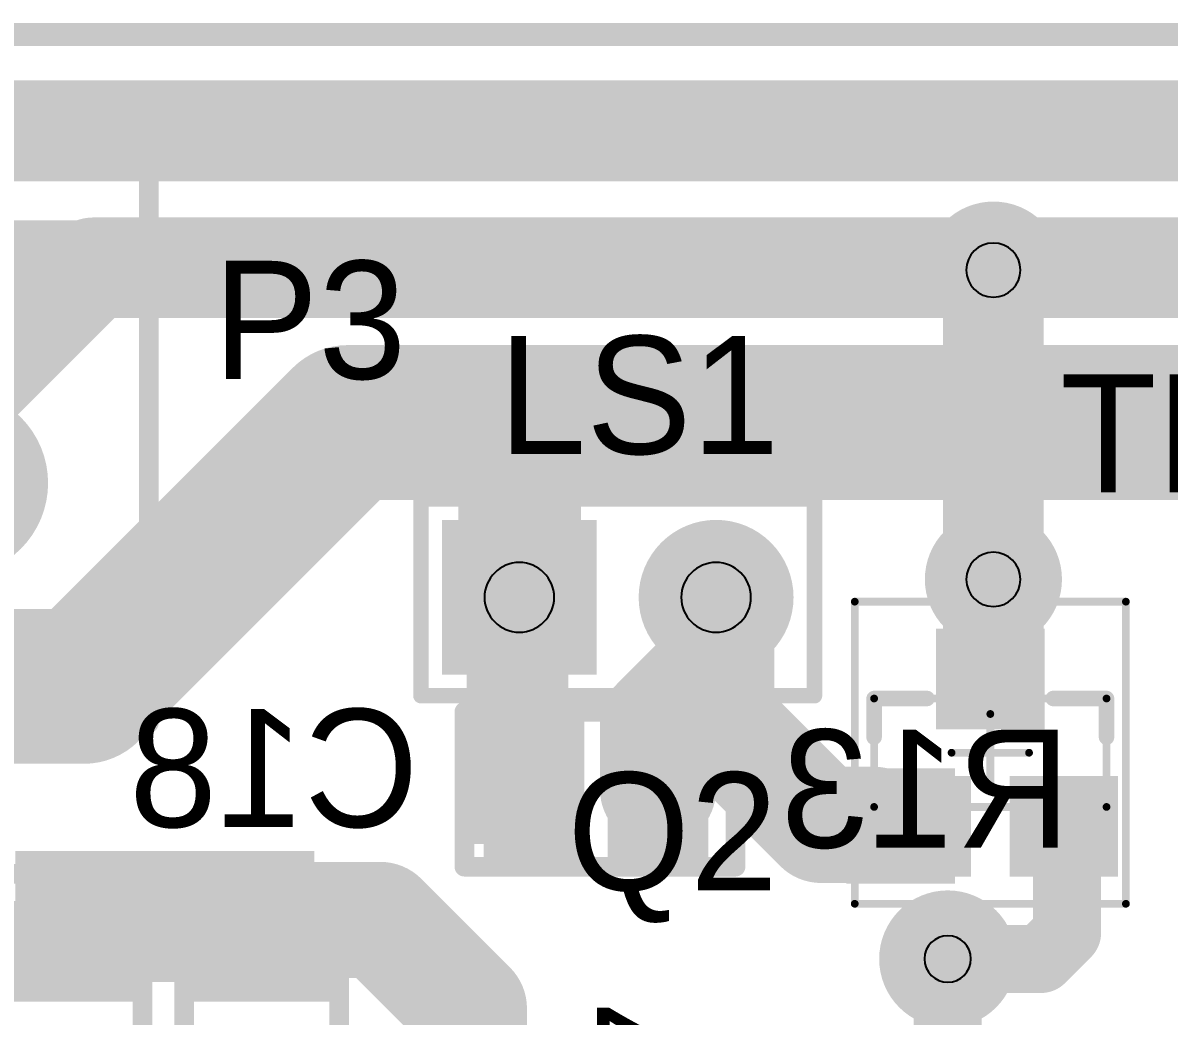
# Model space of a CAD drawing. Extents: x 0.11 to 5.41, y 1.37 to 6.94.
# Drawn here: x 2.863 to 3.446, y 6.436 to 6.941 of the extents above; entities that cross this region are included whole.
import ezdxf

# ---------------------------------------------------------------- set-up
doc = ezdxf.new("R2010")
doc.units = 0
doc.layers.get('0').update_dxf_attribs({"linetype": 'CONTINUOUS'})
for name, color, linetype in [('BOTTOMLAYER', 5, 'CONTINUOUS'), ('BOTTOMOVERLAY', 54, 'CONTINUOUS'), ('BOTTOMPASTE', 16, 'CONTINUOUS'), ('BOTTOMSOLDER', 6, 'CONTINUOUS'), ('DRILLDRAWING', 1, 'CONTINUOUS'), ('KEEPOUTLAYER', 6, 'CONTINUOUS'), ('MECHANICAL1', 6, 'CONTINUOUS'), ('MECHANICAL13', 56, 'CONTINUOUS'), ('MECHANICAL15', 56, 'CONTINUOUS'), ('MULTILAYER', 9, 'CONTINUOUS'), ('TOPLAYER', 1, 'CONTINUOUS'), ('TOPOVERLAY', 2, 'CONTINUOUS'), ('TOPPASTE', 8, 'CONTINUOUS'), ('TOPSOLDER', 216, 'CONTINUOUS')]:
    doc.layers.add(name, color=color, linetype=linetype)

# ---------------------------------------------------------------- blocks, each defined once
blk = doc.blocks.new('SOT23_3N_6')
at = {"layer": 'MECHANICAL13', "const_width": 0.00394}
for points in [[(-0.02756, 0.05906), (-0.02756, -0.05906)], [(-0.02756, 0.05906), (0.02756, 0.05906)], [(0.02756, 0.05906), (0.02756, -0.05906)], [(-0.02756, -0.05906), (0.02756, -0.05906)]]:
    blk.add_lwpolyline(points, dxfattribs=at)
at = {"layer": 'MECHANICAL13', "const_width": 0.00197}
for points in [[(-0.02854, 0.05906, 1), (-0.02657, 0.05906, 1)], [(-0.02854, 0.05906, 1), (-0.02657, 0.05906, 1)], [(0.02657, 0.05906, 1), (0.02854, 0.05906, 1)], [(0.02657, 0.05906, 1), (0.02854, 0.05906, 1)], [(-0.02854, -0.05906, 1), (-0.02657, -0.05906, 1)], [(-0.02854, -0.05906, 1), (-0.02657, -0.05906, 1)], [(0.02657, -0.05906, 1), (0.02854, -0.05906, 1)], [(0.02657, -0.05906, 1), (0.02854, -0.05906, 1)]]:
    blk.add_lwpolyline(points, format="xyb", close=True, dxfattribs=at)
at = {"layer": 'MECHANICAL15', "const_width": 0.00394}
for points in [[(-0.07677, 0.0689), (-0.07677, -0.0689)], [(-0.07677, 0.0689), (0.07677, 0.0689)], [(0.07677, 0.0689), (0.07677, -0.0689)], [(0, 0.01969), (0, -0.01969)], [(-0.01969, 0), (0.01969, 0)], [(-0.07677, -0.0689), (0.07677, -0.0689)]]:
    blk.add_lwpolyline(points, dxfattribs=at)
at = {"layer": 'MECHANICAL15', "const_width": 0.00197}
for points in [[(-0.07776, 0.0689, 1), (-0.07579, 0.0689, 1)], [(-0.07776, 0.0689, 1), (-0.07579, 0.0689, 1)], [(0.07579, 0.0689, 1), (0.07776, 0.0689, 1)], [(0.07579, 0.0689, 1), (0.07776, 0.0689, 1)], [(-0.00098, 0.01969, 1), (0.00098, 0.01969, 1)], [(-0.02067, 0, 1), (-0.0187, 0, 1)], [(0.0187, 0, 1), (0.02067, 0, 1)], [(-0.00098, -0.01969, 1), (0.00098, -0.01969, 1)], [(-0.07776, -0.0689, 1), (-0.07579, -0.0689, 1)], [(-0.07776, -0.0689, 1), (-0.07579, -0.0689, 1)], [(0.07579, -0.0689, 1), (0.07776, -0.0689, 1)], [(0.07579, -0.0689, 1), (0.07776, -0.0689, 1)]]:
    blk.add_lwpolyline(points, format="xyb", close=True, dxfattribs=at)
at = {"layer": 'TOPLAYER'}
for points, const_width in [([(-0.04528, 0.01969), (-0.04528, 0.05512)], 0.01575), ([(-0.02953, 0.01969), (-0.02953, 0.05512)], 0.01575), ([(-0.05315, 0.04626), (-0.02165, 0.04626)], 0.01772), ([(-0.05315, 0.02854), (-0.02165, 0.02854)], 0.01772), ([(0.02953, -0.01772), (0.02953, 0.01772)], 0.01575), ([(0.04528, -0.01772), (0.04528, 0.01772)], 0.01575), ([(0.02165, 0.00886), (0.05315, 0.00886)], 0.01772), ([(0.02165, -0.00886), (0.05315, -0.00886)], 0.01772), ([(-0.04528, -0.05512), (-0.04528, -0.01969)], 0.01575), ([(-0.02953, -0.05512), (-0.02953, -0.01969)], 0.01575), ([(-0.05315, -0.02854), (-0.02165, -0.02854)], 0.01772), ([(-0.05315, -0.04626), (-0.02165, -0.04626)], 0.01772)]:
    blk.add_lwpolyline(points, dxfattribs=dict(at, const_width=const_width))
at = {"layer": 'TOPLAYER', "const_width": 0.01575}
for points in [[(-0.04528, 0.0374, 1), (-0.02953, 0.0374, 1)], [(0.02953, 0, 1), (0.04528, 0, 1)], [(-0.04528, -0.0374, 1), (-0.02953, -0.0374, 1)]]:
    blk.add_lwpolyline(points, format="xyb", close=True, dxfattribs=at)
at = {"layer": 'TOPOVERLAY'}
for points, const_width in [([(-0.0348, 0.07815, 1), (-0.04465, 0.07815, 1)], 0.00984), ([(-0.04711, 0.07815, 1), (-0.04219, 0.07815, 1)], 0.00492), ([(-0.03726, 0.07815, 1), (-0.03234, 0.07815, 1)], 0.00492), ([(0.00591, 0.05906, 1), (0.00984, 0.05906, 1)], 0.00394), ([(0.02559, 0.05906, 1), (0.02953, 0.05906, 1)], 0.00394), ([(0.02559, 0.05906, 1), (0.02953, 0.05906, 1)], 0.00394), ([(0.02559, 0.03217, 1), (0.02953, 0.03217, 1)], 0.00394), ([(0.02559, -0.03197, 1), (0.02953, -0.03197, 1)], 0.00394), ([(0.00591, -0.05906, 1), (0.00984, -0.05906, 1)], 0.00394), ([(0.02559, -0.05906, 1), (0.02953, -0.05906, 1)], 0.00394), ([(0.02559, -0.05906, 1), (0.02953, -0.05906, 1)], 0.00394)]:
    blk.add_lwpolyline(points, format="xyb", close=True, dxfattribs=dict(at, const_width=const_width))
at = {"layer": 'TOPOVERLAY', "const_width": 0.00787}
for points in [[(0.00787, 0.05906), (0.02756, 0.05906)], [(0.02756, 0.05906), (0.02756, 0.03217)], [(0.02756, -0.03197), (0.02756, -0.05906)], [(0.00787, -0.05906), (0.02756, -0.05906)]]:
    blk.add_lwpolyline(points, dxfattribs=at)
at = {"layer": 'TOPPASTE'}
for points, const_width in [([(-0.04528, 0.01969), (-0.04528, 0.05512)], 0.01575), ([(-0.02953, 0.01969), (-0.02953, 0.05512)], 0.01575), ([(-0.05315, 0.04626), (-0.02165, 0.04626)], 0.01772), ([(-0.05315, 0.02854), (-0.02165, 0.02854)], 0.01772), ([(0.02953, -0.01772), (0.02953, 0.01772)], 0.01575), ([(0.04528, -0.01772), (0.04528, 0.01772)], 0.01575), ([(0.02165, 0.00886), (0.05315, 0.00886)], 0.01772), ([(0.02165, -0.00886), (0.05315, -0.00886)], 0.01772), ([(-0.04528, -0.05512), (-0.04528, -0.01969)], 0.01575), ([(-0.02953, -0.05512), (-0.02953, -0.01969)], 0.01575), ([(-0.05315, -0.02854), (-0.02165, -0.02854)], 0.01772), ([(-0.05315, -0.04626), (-0.02165, -0.04626)], 0.01772)]:
    blk.add_lwpolyline(points, dxfattribs=dict(at, const_width=const_width))
at = {"layer": 'TOPPASTE', "const_width": 0.01575}
for points in [[(-0.04528, 0.0374, 1), (-0.02953, 0.0374, 1)], [(0.02953, 0, 1), (0.04528, 0, 1)], [(-0.04528, -0.0374, 1), (-0.02953, -0.0374, 1)]]:
    blk.add_lwpolyline(points, format="xyb", close=True, dxfattribs=at)
at = {"layer": 'TOPSOLDER'}
for points, const_width in [([(-0.0502, 0.00984), (-0.0502, 0.06496)], 0.02559), ([(-0.02461, 0.00984), (-0.02461, 0.06496)], 0.02559), ([(-0.06299, 0.05118), (-0.01181, 0.05118)], 0.02756), ([(-0.06299, 0.02362), (-0.01181, 0.02362)], 0.02756), ([(0.02461, -0.02756), (0.02461, 0.02756)], 0.02559), ([(0.0502, -0.02756), (0.0502, 0.02756)], 0.02559), ([(0.01181, 0.01378), (0.06299, 0.01378)], 0.02756), ([(-0.0502, -0.06496), (-0.0502, -0.00984)], 0.02559), ([(-0.02461, -0.06496), (-0.02461, -0.00984)], 0.02559), ([(0.01181, -0.01378), (0.06299, -0.01378)], 0.02756), ([(-0.06299, -0.02362), (-0.01181, -0.02362)], 0.02756), ([(-0.06299, -0.05118), (-0.01181, -0.05118)], 0.02756)]:
    blk.add_lwpolyline(points, dxfattribs=dict(at, const_width=const_width))
at = {"layer": 'TOPSOLDER', "const_width": 0.02559}
for points in [[(-0.0502, 0.0374, 1), (-0.02461, 0.0374, 1)], [(0.02461, 0, 1), (0.0502, 0, 1)], [(-0.0502, -0.0374, 1), (-0.02461, -0.0374, 1)]]:
    blk.add_lwpolyline(points, format="xyb", close=True, dxfattribs=at)
blk = doc.blocks.new('TB_2_12')
at = {"layer": 'BOTTOMLAYER', "const_width": 0.00984}
for points in [[(0.08957, 0.15945), (0.08957, 0.08465)], [(0.15453, 0.15945), (0.15453, 0.08465)], [(0.08465, 0.15453), (0.15945, 0.15453)], [(0.08465, 0.08957), (0.15945, 0.08957)]]:
    blk.add_lwpolyline(points, dxfattribs=at)
for points in [[(0.08957, 0.12205, 1), (0.15453, 0.12205, 1)], [(0.28642, 0.12205, 1), (0.35138, 0.12205, 1)]]:
    blk.add_lwpolyline(points, format="xyb", close=True, dxfattribs=at)
at = {"layer": 'BOTTOMSOLDER', "const_width": 0.01969}
for points in [[(0.08465, 0.16929), (0.08465, 0.0748)], [(0.15945, 0.16929), (0.15945, 0.0748)], [(0.0748, 0.15945), (0.16929, 0.15945)], [(0.0748, 0.08465), (0.16929, 0.08465)]]:
    blk.add_lwpolyline(points, dxfattribs=at)
for points in [[(0.08465, 0.12205, 1), (0.15945, 0.12205, 1)], [(0.2815, 0.12205, 1), (0.3563, 0.12205, 1)]]:
    blk.add_lwpolyline(points, format="xyb", close=True, dxfattribs=at)
at = {"layer": 'DRILLDRAWING'}
for points in [[(0.09449, 0.12205, 1), (0.14961, 0.12205, 1)], [(0.29134, 0.12205, 1), (0.34646, 0.12205, 1)]]:
    blk.add_lwpolyline(points, format="xyb", close=True, dxfattribs=at)
at = {"layer": 'MECHANICAL1', "const_width": 0.01}
for points in [[(0, 0), (0, 0.29921)], [(0, 0.29921), (0.41732, 0.29921)], [(0.01181, 0), (0.01181, 0.29921)], [(0.41732, 0), (0.41732, 0.29921)], [(0, 0), (0.41732, 0)]]:
    blk.add_lwpolyline(points, dxfattribs=at)
at = {"layer": 'MECHANICAL1'}
for points, const_width in [([(-0.0025, 0.29921, 1), (0.0025, 0.29921, 1)], 0.005), ([(-0.0025, 0.29921, 1), (0.0025, 0.29921, 1)], 0.005), ([(0.00931, 0.29921, 1), (0.01431, 0.29921, 1)], 0.005), ([(0.41482, 0.29921, 1), (0.41982, 0.29921, 1)], 0.005), ([(0.41482, 0.29921, 1), (0.41982, 0.29921, 1)], 0.005), ([(0.03543, 0.27953, 1), (0.02756, 0.27953, 1)], 0.01), ([(0.02506, 0.27953, 1), (0.03006, 0.27953, 1)], 0.005), ([(0.03293, 0.27953, 1), (0.03793, 0.27953, 1)], 0.005), ([(-0.0025, 0, 1), (0.0025, 0, 1)], 0.005), ([(-0.0025, 0, 1), (0.0025, 0, 1)], 0.005), ([(0.00931, 0, 1), (0.01431, 0, 1)], 0.005), ([(0.41482, 0, 1), (0.41982, 0, 1)], 0.005), ([(0.41482, 0, 1), (0.41982, 0, 1)], 0.005)]:
    blk.add_lwpolyline(points, format="xyb", close=True, dxfattribs=dict(at, const_width=const_width))
at = {"layer": 'MULTILAYER', "const_width": 0.00984}
for points in [[(0.08957, 0.15945), (0.08957, 0.08465)], [(0.15453, 0.15945), (0.15453, 0.08465)], [(0.08465, 0.15453), (0.15945, 0.15453)], [(0.08465, 0.08957), (0.15945, 0.08957)]]:
    blk.add_lwpolyline(points, dxfattribs=at)
for points in [[(0.08957, 0.12205, 1), (0.15453, 0.12205, 1)], [(0.28642, 0.12205, 1), (0.35138, 0.12205, 1)]]:
    blk.add_lwpolyline(points, format="xyb", close=True, dxfattribs=at)
at = {"layer": 'TOPLAYER', "const_width": 0.00984}
for points in [[(0.08957, 0.15945), (0.08957, 0.08465)], [(0.15453, 0.15945), (0.15453, 0.08465)], [(0.08465, 0.15453), (0.15945, 0.15453)], [(0.08465, 0.08957), (0.15945, 0.08957)]]:
    blk.add_lwpolyline(points, dxfattribs=at)
for points in [[(0.08957, 0.12205, 1), (0.15453, 0.12205, 1)], [(0.28642, 0.12205, 1), (0.35138, 0.12205, 1)]]:
    blk.add_lwpolyline(points, format="xyb", close=True, dxfattribs=at)
at = {"layer": 'TOPOVERLAY', "const_width": 0.01}
for points in [[(0, 0.29921), (0.41732, 0.29921)], [(0, 0), (0, 0.29921)], [(0.00787, 0), (0.00787, 0.29921)], [(0.01575, 0.29528), (0.01969, 0.29921)], [(0.41732, 0), (0.41732, 0.29921)], [(0.01575, 0), (0.01575, 0.29528)], [(0, 0), (0.41732, 0)], [(0.00787, 0), (0.01575, 0)]]:
    blk.add_lwpolyline(points, dxfattribs=at)
at = {"layer": 'TOPOVERLAY'}
for points, const_width in [([(-0.0025, 0.29921, 1), (0.0025, 0.29921, 1)], 0.005), ([(-0.0025, 0.29921, 1), (0.0025, 0.29921, 1)], 0.005), ([(0.00537, 0.29921, 1), (0.01037, 0.29921, 1)], 0.005), ([(0.01718, 0.29921, 1), (0.02218, 0.29921, 1)], 0.005), ([(0.41482, 0.29921, 1), (0.41982, 0.29921, 1)], 0.005), ([(0.41482, 0.29921, 1), (0.41982, 0.29921, 1)], 0.005), ([(0.01325, 0.29528, 1), (0.01825, 0.29528, 1)], 0.005), ([(0.01325, 0.29528, 1), (0.01825, 0.29528, 1)], 0.005), ([(0.10236, 0.23228, 1), (0.06299, 0.23228, 1)], 0.03937), ([(0.05315, 0.23228, 1), (0.07283, 0.23228, 1)], 0.01969), ([(0.09252, 0.23228, 1), (0.1122, 0.23228, 1)], 0.01969), ([(-0.0025, 0, 1), (0.0025, 0, 1)], 0.005), ([(-0.0025, 0, 1), (0.0025, 0, 1)], 0.005), ([(0.00537, 0, 1), (0.01037, 0, 1)], 0.005), ([(0.00537, 0, 1), (0.01037, 0, 1)], 0.005), ([(0.01325, 0, 1), (0.01825, 0, 1)], 0.005), ([(0.01325, 0, 1), (0.01825, 0, 1)], 0.005), ([(0.41482, 0, 1), (0.41982, 0, 1)], 0.005), ([(0.41482, 0, 1), (0.41982, 0, 1)], 0.005)]:
    blk.add_lwpolyline(points, format="xyb", close=True, dxfattribs=dict(at, const_width=const_width))
at = {"layer": 'TOPSOLDER', "const_width": 0.01969}
for points in [[(0.08465, 0.16929), (0.08465, 0.0748)], [(0.15945, 0.16929), (0.15945, 0.0748)], [(0.0748, 0.15945), (0.16929, 0.15945)], [(0.0748, 0.08465), (0.16929, 0.08465)]]:
    blk.add_lwpolyline(points, dxfattribs=at)
for points in [[(0.08465, 0.12205, 1), (0.15945, 0.12205, 1)], [(0.2815, 0.12205, 1), (0.3563, 0.12205, 1)]]:
    blk.add_lwpolyline(points, format="xyb", close=True, dxfattribs=at)
blk = doc.blocks.new('0805__2012__P_______B_53')
at = {"layer": 'BOTTOMLAYER'}
for points, const_width in [([(-0.00787, 0.02559), (-0.00787, -0.02559)], 0.01575), ([(0.00787, 0.02559), (0.00787, -0.02559)], 0.01575), ([(0.05512, 0.02559), (0.05512, -0.02559)], 0.01575), ([(0.07087, 0.02559), (0.07087, -0.02559)], 0.01575), ([(-0.01575, 0.0128), (0.01575, 0.0128)], 0.02559), ([(0.04724, 0.0128), (0.07874, 0.0128)], 0.02559), ([(-0.01575, -0.0128), (0.01575, -0.0128)], 0.02559), ([(0.04724, -0.0128), (0.07874, -0.0128)], 0.02559)]:
    blk.add_lwpolyline(points, dxfattribs=dict(at, const_width=const_width))
at = {"layer": 'BOTTOMLAYER', "const_width": 0.01575}
for points in [[(-0.00787, 0, 1), (0.00787, 0, 1)], [(0.05512, 0, 1), (0.07087, 0, 1)]]:
    blk.add_lwpolyline(points, format="xyb", close=True, dxfattribs=at)
at = {"layer": 'BOTTOMOVERLAY', "const_width": 0.01}
for points in [[(0.09843, 0.03937), (-0.03937, 0.03937)], [(-0.03937, 0.03937), (-0.03937, -0.03937)], [(0.09843, 0.03937), (0.09843, -0.03937)], [(0.09843, -0.03937), (-0.03937, -0.03937)], [(-0.0315, -0.03937), (-0.03937, -0.03937)]]:
    blk.add_lwpolyline(points, dxfattribs=at)
at = {"layer": 'BOTTOMOVERLAY', "const_width": 0.005}
for points in [[(-0.04187, 0.03937, 1), (-0.03687, 0.03937, 1)], [(-0.04187, 0.03937, 1), (-0.03687, 0.03937, 1)], [(0.09593, 0.03937, 1), (0.10093, 0.03937, 1)], [(0.09593, 0.03937, 1), (0.10093, 0.03937, 1)], [(-0.04187, -0.03937, 1), (-0.03687, -0.03937, 1)], [(-0.04187, -0.03937, 1), (-0.03687, -0.03937, 1)], [(-0.04187, -0.03937, 1), (-0.03687, -0.03937, 1)], [(-0.034, -0.03937, 1), (-0.029, -0.03937, 1)], [(0.09593, -0.03937, 1), (0.10093, -0.03937, 1)], [(0.09593, -0.03937, 1), (0.10093, -0.03937, 1)]]:
    blk.add_lwpolyline(points, format="xyb", close=True, dxfattribs=at)
at = {"layer": 'BOTTOMPASTE'}
for points, const_width in [([(-0.00787, 0.02559), (-0.00787, -0.02559)], 0.01575), ([(0.00787, 0.02559), (0.00787, -0.02559)], 0.01575), ([(0.05512, 0.02559), (0.05512, -0.02559)], 0.01575), ([(0.07087, 0.02559), (0.07087, -0.02559)], 0.01575), ([(-0.01575, 0.0128), (0.01575, 0.0128)], 0.02559), ([(0.04724, 0.0128), (0.07874, 0.0128)], 0.02559), ([(-0.01575, -0.0128), (0.01575, -0.0128)], 0.02559), ([(0.04724, -0.0128), (0.07874, -0.0128)], 0.02559)]:
    blk.add_lwpolyline(points, dxfattribs=dict(at, const_width=const_width))
at = {"layer": 'BOTTOMPASTE', "const_width": 0.01575}
for points in [[(-0.00787, 0, 1), (0.00787, 0, 1)], [(0.05512, 0, 1), (0.07087, 0, 1)]]:
    blk.add_lwpolyline(points, format="xyb", close=True, dxfattribs=at)
at = {"layer": 'BOTTOMSOLDER'}
for points, const_width in [([(-0.0128, 0.03543), (-0.0128, -0.03543)], 0.02559), ([(0.0128, 0.03543), (0.0128, -0.03543)], 0.02559), ([(0.0502, 0.03543), (0.0502, -0.03543)], 0.02559), ([(0.07579, 0.03543), (0.07579, -0.03543)], 0.02559), ([(-0.02559, 0.01772), (0.02559, 0.01772)], 0.03543), ([(0.0374, 0.01772), (0.08858, 0.01772)], 0.03543), ([(-0.02559, -0.01772), (0.02559, -0.01772)], 0.03543), ([(0.0374, -0.01772), (0.08858, -0.01772)], 0.03543)]:
    blk.add_lwpolyline(points, dxfattribs=dict(at, const_width=const_width))
at = {"layer": 'BOTTOMSOLDER', "const_width": 0.02559}
for points in [[(-0.0128, 0, 1), (0.0128, 0, 1)], [(0.0502, 0, 1), (0.07579, 0, 1)]]:
    blk.add_lwpolyline(points, format="xyb", close=True, dxfattribs=at)
blk = doc.blocks.new('HDR1X2_68')
at = {"layer": 'BOTTOMLAYER', "const_width": 0.01181}
for points in [[(-0.02362, 0.02953), (-0.02362, -0.02953)], [(0.02362, 0.02953), (0.02362, -0.02953)], [(-0.02953, 0.02362), (0.02953, 0.02362)], [(-0.02953, -0.02362), (0.02953, -0.02362)]]:
    blk.add_lwpolyline(points, dxfattribs=at)
for points in [[(-0.02362, 0, 1), (0.02362, 0, 1)], [(0.07638, 0, 1), (0.12362, 0, 1)]]:
    blk.add_lwpolyline(points, format="xyb", close=True, dxfattribs=at)
at = {"layer": 'BOTTOMSOLDER', "const_width": 0.02165}
for points in [[(-0.02854, 0.03937), (-0.02854, -0.03937)], [(0.02854, 0.03937), (0.02854, -0.03937)], [(-0.03937, 0.02854), (0.03937, 0.02854)], [(-0.03937, -0.02854), (0.03937, -0.02854)]]:
    blk.add_lwpolyline(points, dxfattribs=at)
for points in [[(-0.02854, 0, 1), (0.02854, 0, 1)], [(0.07146, 0, 1), (0.12854, 0, 1)]]:
    blk.add_lwpolyline(points, format="xyb", close=True, dxfattribs=at)
at = {"layer": 'DRILLDRAWING'}
for points in [[(-0.01772, 0, 1), (0.01772, 0, 1)], [(0.08228, 0, 1), (0.11772, 0, 1)]]:
    blk.add_lwpolyline(points, format="xyb", close=True, dxfattribs=at)
at = {"layer": 'MULTILAYER', "const_width": 0.01181}
for points in [[(-0.02362, 0.02953), (-0.02362, -0.02953)], [(0.02362, 0.02953), (0.02362, -0.02953)], [(-0.02953, 0.02362), (0.02953, 0.02362)], [(-0.02953, -0.02362), (0.02953, -0.02362)]]:
    blk.add_lwpolyline(points, dxfattribs=at)
for points in [[(-0.02362, 0, 1), (0.02362, 0, 1)], [(0.07638, 0, 1), (0.12362, 0, 1)]]:
    blk.add_lwpolyline(points, format="xyb", close=True, dxfattribs=at)
at = {"layer": 'TOPLAYER', "const_width": 0.01181}
for points in [[(-0.02362, 0.02953), (-0.02362, -0.02953)], [(0.02362, 0.02953), (0.02362, -0.02953)], [(-0.02953, 0.02362), (0.02953, 0.02362)], [(-0.02953, -0.02362), (0.02953, -0.02362)]]:
    blk.add_lwpolyline(points, dxfattribs=at)
for points in [[(-0.02362, 0, 1), (0.02362, 0, 1)], [(0.07638, 0, 1), (0.12362, 0, 1)]]:
    blk.add_lwpolyline(points, format="xyb", close=True, dxfattribs=at)
at = {"layer": 'TOPOVERLAY', "const_width": 0.00787}
for points in [[(-0.05, -0.05), (-0.05, 0.05)], [(-0.05, 0.05), (0.15, 0.05)], [(0.15, -0.05), (0.15, 0.05)], [(-0.05, -0.05), (0.15, -0.05)]]:
    blk.add_lwpolyline(points, dxfattribs=at)
at = {"layer": 'TOPOVERLAY', "const_width": 0.00394}
for points in [[(-0.05197, 0.05, 1), (-0.04803, 0.05, 1)], [(-0.05197, 0.05, 1), (-0.04803, 0.05, 1)], [(0.14803, 0.05, 1), (0.15197, 0.05, 1)], [(0.14803, 0.05, 1), (0.15197, 0.05, 1)], [(-0.05197, -0.05, 1), (-0.04803, -0.05, 1)], [(-0.05197, -0.05, 1), (-0.04803, -0.05, 1)], [(0.14803, -0.05, 1), (0.15197, -0.05, 1)], [(0.14803, -0.05, 1), (0.15197, -0.05, 1)]]:
    blk.add_lwpolyline(points, format="xyb", close=True, dxfattribs=at)
at = {"layer": 'TOPSOLDER', "const_width": 0.02165}
for points in [[(-0.02854, 0.03937), (-0.02854, -0.03937)], [(0.02854, 0.03937), (0.02854, -0.03937)], [(-0.03937, 0.02854), (0.03937, 0.02854)], [(-0.03937, -0.02854), (0.03937, -0.02854)]]:
    blk.add_lwpolyline(points, dxfattribs=at)
for points in [[(-0.02854, 0, 1), (0.02854, 0, 1)], [(0.07146, 0, 1), (0.12854, 0, 1)]]:
    blk.add_lwpolyline(points, format="xyb", close=True, dxfattribs=at)
blk = doc.blocks.new('0805__2012__P_______B_83')
at = {"layer": 'BOTTOMLAYER'}
for points, const_width in [([(-0.00787, 0.02559), (-0.00787, -0.02559)], 0.01575), ([(0.00787, 0.02559), (0.00787, -0.02559)], 0.01575), ([(0.05512, 0.02559), (0.05512, -0.02559)], 0.01575), ([(0.07087, 0.02559), (0.07087, -0.02559)], 0.01575), ([(-0.01575, 0.0128), (0.01575, 0.0128)], 0.02559), ([(0.04724, 0.0128), (0.07874, 0.0128)], 0.02559), ([(-0.01575, -0.0128), (0.01575, -0.0128)], 0.02559), ([(0.04724, -0.0128), (0.07874, -0.0128)], 0.02559)]:
    blk.add_lwpolyline(points, dxfattribs=dict(at, const_width=const_width))
at = {"layer": 'BOTTOMLAYER', "const_width": 0.01575}
for points in [[(-0.00787, 0, 1), (0.00787, 0, 1)], [(0.05512, 0, 1), (0.07087, 0, 1)]]:
    blk.add_lwpolyline(points, format="xyb", close=True, dxfattribs=at)
at = {"layer": 'BOTTOMOVERLAY', "const_width": 0.01}
for points in [[(0.09843, 0.03937), (-0.03937, 0.03937)], [(-0.03937, -0.03937), (-0.03937, 0.03937)], [(0.09843, -0.03937), (0.09843, 0.03937)], [(0.09843, -0.03937), (-0.03937, -0.03937)], [(-0.0315, -0.03937), (-0.03937, -0.03937)]]:
    blk.add_lwpolyline(points, dxfattribs=at)
at = {"layer": 'BOTTOMOVERLAY', "const_width": 0.005}
for points in [[(-0.04187, 0.03937, 1), (-0.03687, 0.03937, 1)], [(-0.04187, 0.03937, 1), (-0.03687, 0.03937, 1)], [(0.09593, 0.03937, 1), (0.10093, 0.03937, 1)], [(0.09593, 0.03937, 1), (0.10093, 0.03937, 1)], [(-0.04187, -0.03937, 1), (-0.03687, -0.03937, 1)], [(-0.04187, -0.03937, 1), (-0.03687, -0.03937, 1)], [(-0.04187, -0.03937, 1), (-0.03687, -0.03937, 1)], [(-0.034, -0.03937, 1), (-0.029, -0.03937, 1)], [(0.09593, -0.03937, 1), (0.10093, -0.03937, 1)], [(0.09593, -0.03937, 1), (0.10093, -0.03937, 1)]]:
    blk.add_lwpolyline(points, format="xyb", close=True, dxfattribs=at)
at = {"layer": 'BOTTOMPASTE'}
for points, const_width in [([(-0.00787, 0.02559), (-0.00787, -0.02559)], 0.01575), ([(0.00787, 0.02559), (0.00787, -0.02559)], 0.01575), ([(0.05512, 0.02559), (0.05512, -0.02559)], 0.01575), ([(0.07087, 0.02559), (0.07087, -0.02559)], 0.01575), ([(-0.01575, 0.0128), (0.01575, 0.0128)], 0.02559), ([(0.04724, 0.0128), (0.07874, 0.0128)], 0.02559), ([(-0.01575, -0.0128), (0.01575, -0.0128)], 0.02559), ([(0.04724, -0.0128), (0.07874, -0.0128)], 0.02559)]:
    blk.add_lwpolyline(points, dxfattribs=dict(at, const_width=const_width))
at = {"layer": 'BOTTOMPASTE', "const_width": 0.01575}
for points in [[(-0.00787, 0, 1), (0.00787, 0, 1)], [(0.05512, 0, 1), (0.07087, 0, 1)]]:
    blk.add_lwpolyline(points, format="xyb", close=True, dxfattribs=at)
at = {"layer": 'BOTTOMSOLDER'}
for points, const_width in [([(-0.0128, 0.03543), (-0.0128, -0.03543)], 0.02559), ([(0.0128, 0.03543), (0.0128, -0.03543)], 0.02559), ([(0.0502, 0.03543), (0.0502, -0.03543)], 0.02559), ([(0.07579, 0.03543), (0.07579, -0.03543)], 0.02559), ([(-0.02559, 0.01772), (0.02559, 0.01772)], 0.03543), ([(0.0374, 0.01772), (0.08858, 0.01772)], 0.03543), ([(-0.02559, -0.01772), (0.02559, -0.01772)], 0.03543), ([(0.0374, -0.01772), (0.08858, -0.01772)], 0.03543)]:
    blk.add_lwpolyline(points, dxfattribs=dict(at, const_width=const_width))
at = {"layer": 'BOTTOMSOLDER', "const_width": 0.02559}
for points in [[(-0.0128, 0, 1), (0.0128, 0, 1)], [(0.0502, 0, 1), (0.07579, 0, 1)]]:
    blk.add_lwpolyline(points, format="xyb", close=True, dxfattribs=at)
blk = doc.blocks.new('0805__2012__P_______B_84')
at = {"layer": 'BOTTOMLAYER'}
for points, const_width in [([(-0.00787, 0.02559), (-0.00787, -0.02559)], 0.01575), ([(0.00787, 0.02559), (0.00787, -0.02559)], 0.01575), ([(0.05512, 0.02559), (0.05512, -0.02559)], 0.01575), ([(0.07087, 0.02559), (0.07087, -0.02559)], 0.01575), ([(-0.01575, 0.0128), (0.01575, 0.0128)], 0.02559), ([(0.04724, 0.0128), (0.07874, 0.0128)], 0.02559), ([(-0.01575, -0.0128), (0.01575, -0.0128)], 0.02559), ([(0.04724, -0.0128), (0.07874, -0.0128)], 0.02559)]:
    blk.add_lwpolyline(points, dxfattribs=dict(at, const_width=const_width))
at = {"layer": 'BOTTOMLAYER', "const_width": 0.01575}
for points in [[(-0.00787, 0, 1), (0.00787, 0, 1)], [(0.05512, 0, 1), (0.07087, 0, 1)]]:
    blk.add_lwpolyline(points, format="xyb", close=True, dxfattribs=at)
at = {"layer": 'BOTTOMOVERLAY', "const_width": 0.01}
for points in [[(0.09843, 0.03937), (-0.03937, 0.03937)], [(-0.03937, -0.03937), (-0.03937, 0.03937)], [(0.09843, -0.03937), (0.09843, 0.03937)], [(0.09843, -0.03937), (-0.03937, -0.03937)], [(-0.0315, -0.03937), (-0.03937, -0.03937)]]:
    blk.add_lwpolyline(points, dxfattribs=at)
at = {"layer": 'BOTTOMOVERLAY', "const_width": 0.005}
for points in [[(-0.04187, 0.03937, 1), (-0.03687, 0.03937, 1)], [(-0.04187, 0.03937, 1), (-0.03687, 0.03937, 1)], [(0.09593, 0.03937, 1), (0.10093, 0.03937, 1)], [(0.09593, 0.03937, 1), (0.10093, 0.03937, 1)], [(-0.04187, -0.03937, 1), (-0.03687, -0.03937, 1)], [(-0.04187, -0.03937, 1), (-0.03687, -0.03937, 1)], [(-0.04187, -0.03937, 1), (-0.03687, -0.03937, 1)], [(-0.034, -0.03937, 1), (-0.029, -0.03937, 1)], [(0.09593, -0.03937, 1), (0.10093, -0.03937, 1)], [(0.09593, -0.03937, 1), (0.10093, -0.03937, 1)]]:
    blk.add_lwpolyline(points, format="xyb", close=True, dxfattribs=at)
at = {"layer": 'BOTTOMPASTE'}
for points, const_width in [([(-0.00787, 0.02559), (-0.00787, -0.02559)], 0.01575), ([(0.00787, 0.02559), (0.00787, -0.02559)], 0.01575), ([(0.05512, 0.02559), (0.05512, -0.02559)], 0.01575), ([(0.07087, 0.02559), (0.07087, -0.02559)], 0.01575), ([(-0.01575, 0.0128), (0.01575, 0.0128)], 0.02559), ([(0.04724, 0.0128), (0.07874, 0.0128)], 0.02559), ([(-0.01575, -0.0128), (0.01575, -0.0128)], 0.02559), ([(0.04724, -0.0128), (0.07874, -0.0128)], 0.02559)]:
    blk.add_lwpolyline(points, dxfattribs=dict(at, const_width=const_width))
at = {"layer": 'BOTTOMPASTE', "const_width": 0.01575}
for points in [[(-0.00787, 0, 1), (0.00787, 0, 1)], [(0.05512, 0, 1), (0.07087, 0, 1)]]:
    blk.add_lwpolyline(points, format="xyb", close=True, dxfattribs=at)
at = {"layer": 'BOTTOMSOLDER'}
for points, const_width in [([(-0.0128, 0.03543), (-0.0128, -0.03543)], 0.02559), ([(0.0128, 0.03543), (0.0128, -0.03543)], 0.02559), ([(0.0502, 0.03543), (0.0502, -0.03543)], 0.02559), ([(0.07579, 0.03543), (0.07579, -0.03543)], 0.02559), ([(-0.02559, 0.01772), (0.02559, 0.01772)], 0.03543), ([(0.0374, 0.01772), (0.08858, 0.01772)], 0.03543), ([(-0.02559, -0.01772), (0.02559, -0.01772)], 0.03543), ([(0.0374, -0.01772), (0.08858, -0.01772)], 0.03543)]:
    blk.add_lwpolyline(points, dxfattribs=dict(at, const_width=const_width))
at = {"layer": 'BOTTOMSOLDER', "const_width": 0.02559}
for points in [[(-0.0128, 0, 1), (0.0128, 0, 1)], [(0.0502, 0, 1), (0.07579, 0, 1)]]:
    blk.add_lwpolyline(points, format="xyb", close=True, dxfattribs=at)

msp = doc.modelspace()

# ---------------------------------------------------------------- linework, layer by layer
at = {"layer": 'BOTTOMLAYER'}
for points, const_width in [([(3.35657, 6.65811), (3.35657, 6.81528)], 0.05118), ([(3.21563, 6.61354), (3.21563, 6.64898)], 0.05906), ([(3.18614, 6.58406), (3.21563, 6.61354)], 0.05906), ([(3.18614, 6.55146), (3.18614, 6.58406)], 0.05906), ([(2.98462, 6.485), (3.045, 6.485)], 0.05906), ([(3.045, 6.485), (3.09, 6.44)], 0.05906), ([(2.98462, 6.49462), (2.985, 6.495)], 0.01969), ([(2.98462, 6.485), (2.98462, 6.49462)], 0.01969), ([(2.98462, 6.46901), (2.98462, 6.485)], 0.01969), ([(2.88481, 6.46901), (2.98462, 6.46901)], 0.01969), ([(3.33335, 6.36421), (3.33335, 6.4652)], 0.03465), ([(3.09, 6.395), (3.09, 6.44)], 0.05906)]:
    msp.add_lwpolyline(points, dxfattribs=dict(at, const_width=const_width))
for points, const_width in [([(3.34378, 6.81528, 1), (3.36937, 6.81528, 1)], 0.02559), ([(3.33718, 6.81528, 1), (3.37596, 6.81528, 1)], 0.01122), ([(3.34378, 6.65811, 1), (3.36937, 6.65811, 1)], 0.02559), ([(3.33718, 6.65811, 1), (3.37596, 6.65811, 1)], 0.01122), ([(3.20087, 6.64898, 1), (3.23039, 6.64898, 1)], 0.02953), ([(3.20087, 6.61354, 1), (3.23039, 6.61354, 1)], 0.02953), ([(3.20087, 6.61354, 1), (3.23039, 6.61354, 1)], 0.02953), ([(3.17138, 6.58406, 1), (3.20091, 6.58406, 1)], 0.02953), ([(3.17138, 6.58406, 1), (3.20091, 6.58406, 1)], 0.02953), ([(3.17138, 6.55146, 1), (3.20091, 6.55146, 1)], 0.02953), ([(2.96985, 6.485, 1), (2.99938, 6.485, 1)], 0.02953), ([(3.03024, 6.485, 1), (3.05976, 6.485, 1)], 0.02953), ([(3.03024, 6.485, 1), (3.05976, 6.485, 1)], 0.02953), ([(2.97969, 6.49462, 1), (2.98954, 6.49462, 1)], 0.00984), ([(2.97969, 6.49462, 1), (2.98954, 6.49462, 1)], 0.00984), ([(2.98008, 6.495, 1), (2.98992, 6.495, 1)], 0.00984), ([(2.97969, 6.485, 1), (2.98954, 6.485, 1)], 0.00984), ([(2.97969, 6.485, 1), (2.98954, 6.485, 1)], 0.00984), ([(3.31494, 6.4652, 1), (3.35175, 6.4652, 1)], 0.01319), ([(2.87989, 6.46901, 1), (2.88973, 6.46901, 1)], 0.00984), ([(2.97969, 6.46901, 1), (2.98954, 6.46901, 1)], 0.00984), ([(2.97969, 6.46901, 1), (2.98954, 6.46901, 1)], 0.00984), ([(3.32469, 6.4652, 1), (3.34201, 6.4652, 1)], 0.01732), ([(3.07524, 6.44, 1), (3.10476, 6.44, 1)], 0.02953), ([(3.07524, 6.44, 1), (3.10476, 6.44, 1)], 0.02953)]:
    msp.add_lwpolyline(points, format="xyb", close=True, dxfattribs=dict(at, const_width=const_width))
for points in [[(3.08886, 6.52358), (3.14051, 6.52358), (3.08886, 6.6789), (3.14051, 6.6789)], [(2.85949, 6.45346), (3.01142, 6.45346), (2.85949, 6.52), (3.01142, 6.52)]]:
    msp.add_solid(points, dxfattribs=at)
at = {"layer": 'BOTTOMSOLDER'}
for points, const_width in [([(3.33226, 6.81528, 1), (3.38089, 6.81528, 1)], 0.02106), ([(3.33226, 6.65811, 1), (3.38089, 6.65811, 1)], 0.02106), ([(3.31002, 6.4652, 1), (3.35667, 6.4652, 1)], 0.02303)]:
    msp.add_lwpolyline(points, format="xyb", close=True, dxfattribs=dict(at, const_width=const_width))
at = {"layer": 'DRILLDRAWING'}
for points in [[(3.3428, 6.81528, 1), (3.37035, 6.81528, 1)], [(3.3428, 6.65811, 1), (3.37035, 6.65811, 1)], [(3.32154, 6.4652, 1), (3.34516, 6.4652, 1)]]:
    msp.add_lwpolyline(points, format="xyb", close=True, dxfattribs=at)
at = {"layer": 'KEEPOUTLAYER', "const_width": 0.01181}
msp.add_lwpolyline([(2.01, 6.935), (5.39291, 6.935)], dxfattribs=at)
at = {"layer": 'MULTILAYER'}
for points, const_width in [([(3.33718, 6.81528, 1), (3.37596, 6.81528, 1)], 0.01122), ([(3.33718, 6.65811, 1), (3.37596, 6.65811, 1)], 0.01122), ([(3.31494, 6.4652, 1), (3.35175, 6.4652, 1)], 0.01319)]:
    msp.add_lwpolyline(points, format="xyb", close=True, dxfattribs=dict(at, const_width=const_width))
at = {"layer": 'TOPLAYER'}
for points, const_width in [([(2.5611, 6.88606), (3.49606, 6.88606)], 0.05118), ([(2.58862, 6.815), (2.8978, 6.815)], 0.05118), ([(2.82969, 6.74689), (2.8978, 6.815)], 0.05118), ([(2.8978, 6.815), (2.89925, 6.81646)], 0.05118), ([(2.89925, 6.81646), (3.90854, 6.81646)], 0.05118), ([(2.89429, 6.60374), (3.02835, 6.7378)], 0.07874), ([(3.02835, 6.7378), (3.76504, 6.7378)], 0.07874), ([(3.35657, 6.60791), (3.35657, 6.65811)], 0.05118), ([(3.21563, 6.58673), (3.21563, 6.64898)], 0.05906), ([(2.65378, 6.60374), (2.89429, 6.60374)], 0.07874), ([(3.21563, 6.58673), (3.26906, 6.53331)], 0.05906), ([(3.26906, 6.53331), (3.29614, 6.53331)], 0.05906), ([(3.39398, 6.47843), (3.39398, 6.53311)], 0.03465), ([(3.38075, 6.4652), (3.39398, 6.47843)], 0.03465), ([(3.33335, 6.4652), (3.38075, 6.4652)], 0.03465)]:
    msp.add_lwpolyline(points, dxfattribs=dict(at, const_width=const_width))
for points, const_width in [([(2.885, 6.815, 1), (2.91059, 6.815, 1)], 0.02559), ([(2.885, 6.815, 1), (2.91059, 6.815, 1)], 0.02559), ([(2.885, 6.815, 1), (2.91059, 6.815, 1)], 0.02559), ([(2.88646, 6.81646, 1), (2.91205, 6.81646, 1)], 0.02559), ([(2.88646, 6.81646, 1), (2.91205, 6.81646, 1)], 0.02559), ([(3.33718, 6.81528, 1), (3.37596, 6.81528, 1)], 0.01122), ([(3.00866, 6.7378, 1), (3.04803, 6.7378, 1)], 0.03937), ([(3.00866, 6.7378, 1), (3.04803, 6.7378, 1)], 0.03937), ([(3.34378, 6.65811, 1), (3.36937, 6.65811, 1)], 0.02559), ([(3.33718, 6.65811, 1), (3.37596, 6.65811, 1)], 0.01122), ([(3.20087, 6.64898, 1), (3.23039, 6.64898, 1)], 0.02953), ([(2.87461, 6.60374, 1), (2.91398, 6.60374, 1)], 0.03937), ([(2.87461, 6.60374, 1), (2.91398, 6.60374, 1)], 0.03937), ([(3.34378, 6.60791, 1), (3.36937, 6.60791, 1)], 0.02559), ([(3.20087, 6.58673, 1), (3.23039, 6.58673, 1)], 0.02953), ([(3.20087, 6.58673, 1), (3.23039, 6.58673, 1)], 0.02953), ([(3.25429, 6.53331, 1), (3.28382, 6.53331, 1)], 0.02953), ([(3.25429, 6.53331, 1), (3.28382, 6.53331, 1)], 0.02953), ([(3.28138, 6.53331, 1), (3.31091, 6.53331, 1)], 0.02953), ([(3.38531, 6.53311, 1), (3.40264, 6.53311, 1)], 0.01732), ([(3.38531, 6.47843, 1), (3.40264, 6.47843, 1)], 0.01732), ([(3.38531, 6.47843, 1), (3.40264, 6.47843, 1)], 0.01732), ([(3.31494, 6.4652, 1), (3.35175, 6.4652, 1)], 0.01319), ([(3.32469, 6.4652, 1), (3.34201, 6.4652, 1)], 0.01732), ([(3.37209, 6.4652, 1), (3.38941, 6.4652, 1)], 0.01732), ([(3.37209, 6.4652, 1), (3.38941, 6.4652, 1)], 0.01732)]:
    msp.add_lwpolyline(points, format="xyb", close=True, dxfattribs=dict(at, const_width=const_width))
for points in [[(3.08457, 6.61799), (3.14693, 6.61799), (3.08457, 6.70024), (3.14693, 6.70024)], [(3.28189, 6.5035), (3.33709, 6.5035), (3.28189, 6.56209), (3.33709, 6.56209)]]:
    msp.add_solid(points, dxfattribs=at)
at = {"layer": 'TOPSOLDER'}
for points, const_width in [([(3.33226, 6.81528, 1), (3.38089, 6.81528, 1)], 0.02106), ([(3.33226, 6.65811, 1), (3.38089, 6.65811, 1)], 0.02106), ([(3.31002, 6.4652, 1), (3.35667, 6.4652, 1)], 0.02303)]:
    msp.add_lwpolyline(points, format="xyb", close=True, dxfattribs=dict(at, const_width=const_width))

# ---------------------------------------------------------------- block references
msp.add_blockref('TB_2_12', (2.51, 6.585))
for name, p, rotation in [('HDR1X2_68', (3.11563, 6.64898), 360), ('SOT23_3N_6', (3.355, 6.57), 90), ('0805__2012__P_______B_53', (3.18614, 6.55146), 180), ('0805__2012__P_______B_84', (2.88481, 6.46901), 270), ('0805__2012__P_______B_83', (2.98462, 6.46901), 270)]:
    msp.add_blockref(name, p, dxfattribs=dict(rotation=rotation))

# ---------------------------------------------------------------- texts
at = {"layer": 'BOTTOMOVERLAY', "text_generation_flag": 2}
for s, p in [('C18', (3.06453, 6.53224)), ('R13', (3.39579, 6.52177))]:
    msp.add_text(s, height=0.06, rotation=360, dxfattribs=at).set_placement(p)
at = {"layer": 'TOPOVERLAY'}
msp.add_text('P3', height=0.06, dxfattribs=at).set_placement((2.96, 6.76))
for s, rotation, p in [('LS1', 360, (3.105, 6.72185)), ('TP5', 360, (3.39051, 6.70232)), ('Q2', 360, (3.14, 6.5)), ('TP7', 90, (3.21508, 6.29732))]:
    msp.add_text(s, height=0.06, rotation=rotation, dxfattribs=at).set_placement(p)

doc.saveas('drawing.dxf')
